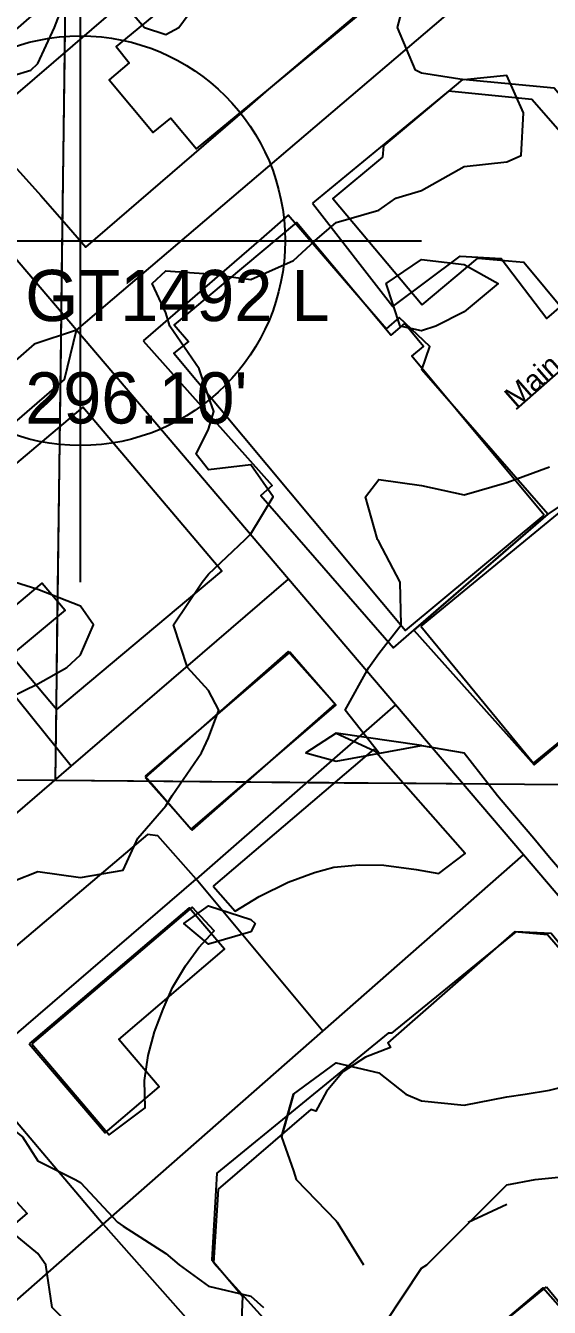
# Model space of a CAD drawing. Header units: metres. Extents: x 5999505 to 6749006, y 1851910 to 2460485.
# Drawn here: x 6331298 to 6331667, y 2151603 to 2152505 of the extents above; entities that cross this region are included whole.
import ezdxf

# ---------------------------------------------------------------- set-up
doc = ezdxf.new("R2010")
doc.units = ezdxf.units.M
for name, color, linetype in [('ADJOINING_PARCELS', 241, 'Continuous'), ('BM_LABELS', 2, 'Continuous'), ('BUILDINGS', 9, 'Continuous'), ('CL_LOCAL', 4, 'Continuous'), ('CL_MAJOR', 2, 'Continuous'), ('CONTOUR_1FT', 251, 'Continuous'), ('CONTOUR_INDEX', 150, 'Continuous'), ('PLSS_QQ', 8, 'Continuous'), ('PLSS_QQ_3D', 7, 'Continuous'), ('PLSS_SECTION', 7, 'Continuous'), ('PLSS_SECTION_3D', 7, 'Continuous'), ('ROAD_LABELS', 3, 'Continuous')]:
    doc.layers.add(name, color=color, linetype=linetype)

msp = doc.modelspace()

# ---------------------------------------------------------------- linework, layer by layer
at = {"layer": 'ADJOINING_PARCELS'}
msp.add_lwpolyline([(6331371.1293, 2152570.9249), (6331355.9352, 2152558.3067), (6331243.0464, 2152459.8385), (6331259.5958, 2152441.1352), (6331275.9987, 2152422.4331), (6331292.4017, 2152403.731), (6331308.9526, 2152385.2098), (6331325.3556, 2152366.5077), (6331340.742, 2152348.9062), (6331454.211, 2152446.6419), (6331469.2616, 2152459.6254), (6331582.8657, 2152556.0862), (6331566.1741, 2152575.3366), (6331549.7711, 2152594.0385), (6331533.3696, 2152612.9225), (6331516.9666, 2152631.6244), (6331500.7101, 2152650.3252), (6331484.3087, 2152669.2091), (6331371.1293, 2152570.9249)], close=True, dxfattribs=at)
at = {"layer": 'BUILDINGS'}
for points in [[(6331579.305, 2152550.6542), (6331551.1602, 2152584.7433), (6331556.4671, 2152588.7047), (6331522.2258, 2152629.761), (6331514.5541, 2152623.2704), (6331524.708, 2152610.8089), (6331438.8566, 2152539.7885), (6331432.1829, 2152547.8527), (6331361.9677, 2152489.8113), (6331371.2515, 2152478.449), (6331357.0889, 2152466.5505), (6331388.1398, 2152429.5249), (6331400.5295, 2152439.6176), (6331418.5203, 2152417.99), (6331579.305, 2152550.6542)], [(6331577.3225, 2152308.1969), (6331616.5636, 2152341.0069), (6331648.7737, 2152338.195), (6331678.955, 2152302.2691), (6331752.42, 2152363.5614), (6331670.2871, 2152460.7122), (6331605.577, 2152466.7023), (6331550.1076, 2152420.1903), (6331549.4561, 2152412.186), (6331514.347, 2152382.9831), (6331577.3225, 2152308.1969)], [(6331500.1374, 2152379.677), (6331556.7722, 2152307.0907), (6331603.9749, 2152342.4204), (6331632.9422, 2152340.8002), (6331665.0065, 2152298.6331), (6331735.8631, 2152359.8739), (6331654.5436, 2152452.5764), (6331595.9577, 2152458.5529), (6331500.1374, 2152379.677)], [(6331381.0213, 2152282.9704), (6331471.7899, 2152181.2335), (6331463.7031, 2152174.1638), (6331557.0959, 2152067.1631), (6331571.4387, 2152079.57), (6331665.7576, 2152161.0797), (6331577.0967, 2152262.6531), (6331582.7093, 2152278.9177), (6331561.0163, 2152299.3376), (6331551.927, 2152291.5115), (6331483.0732, 2152371.2972), (6331464.0369, 2152354.6691), (6331381.0213, 2152282.9704)], [(6331663.1441, 2152160.4093), (6331569.9956, 2152272.2135), (6331578.2565, 2152279.0634), (6331564.909, 2152295.1918), (6331555.1712, 2152286.8977), (6331489.0083, 2152366.0788), (6331402.857, 2152294.3329), (6331413.017, 2152282.5994), (6331402.6932, 2152274.3101), (6331565.4878, 2152079.291), (6331663.1441, 2152160.4093)], [(6331288.1381, 2152061.9002), (6331320.3524, 2152023.7728), (6331436.3104, 2152121.1239), (6331338.5013, 2152236.2436), (6331222.5405, 2152138.5288), (6331271.5884, 2152080.6035), (6331309.9451, 2152112.6921), (6331326.1988, 2152093.6272), (6331288.1381, 2152061.9002)], [(6331571.4387, 2152079.57), (6331656.2294, 2151984.8365), (6331759.0276, 2152071.2286), (6331672.8892, 2152166.0093), (6331665.7576, 2152161.0797), (6331571.4387, 2152079.57)], [(6331576.3561, 2152082.4788), (6331655.5656, 2151986.0797), (6331755.865, 2152067.905), (6331676.3623, 2152164.3061), (6331576.3561, 2152082.4788)], [(6331382.3767, 2151975.9355), (6331415.4793, 2151938.8931), (6331516.1292, 2152027.632), (6331483.0266, 2152064.6743), (6331382.3767, 2151975.9355)], [(6331382.444, 2151976.9907), (6331414.8107, 2151939.5539), (6331516.5026, 2152026.7188), (6331484.1651, 2152064.1553), (6331382.444, 2151976.9907)], [(6331430.336, 2151899.488), (6331445.7813, 2151881.886), (6331462.6281, 2151892.3064), (6331483.1345, 2151902.3327), (6331501.5923, 2151909.0991), (6331515.104, 2151913.0298), (6331533.0791, 2151914.5212), (6331550.2496, 2151914.3808), (6331573.0815, 2151911.3543), (6331588.9982, 2151908.3844), (6331607.4865, 2151922.4685), (6331543.1194, 2151995.6276), (6331430.336, 2151899.488)], [(6331300.8465, 2151788.7405), (6331354.2517, 2151726.0467), (6331392.3188, 2151758.5018), (6331363.8744, 2151791.8653), (6331438.2383, 2151855.3339), (6331413.2744, 2151884.3), (6331300.8465, 2151788.7405)], [(6331302.6916, 2151788.6162), (6331357.201, 2151724.7847), (6331382.4987, 2151743.7644), (6331382.0688, 2151762.8454), (6331384.5571, 2151780.4462), (6331389.0314, 2151797.2298), (6331395.0505, 2151813.0178), (6331401.651, 2151828.2185), (6331410.8317, 2151843.6165), (6331420.1671, 2151856.4284), (6331431.0761, 2151868.1715), (6331415.4759, 2151884.7553), (6331302.6916, 2151788.6162)], [(6331664.8639, 2151617.9248), (6331791.9501, 2151463.2471), (6331913.7869, 2151562.7366), (6331914.4829, 2151576.2016), (6331900.5548, 2151593.0627), (6331908.2267, 2151599.5534), (6331923.0249, 2151581.593), (6331954.8847, 2151607.5462), (6331955.5837, 2151621.3753), (6331862.7311, 2151733.9042), (6331811.3986, 2151691.7268), (6331668.0653, 2151866.1972), (6331643.168, 2151867.4929), (6331555.8466, 2151796.1201), (6331553.5024, 2151796.1393), (6331432.8464, 2151697.7339), (6331429.4189, 2151636.9616), (6331450.8936, 2151611.3007), (6331450.1676, 2151594.1951), (6331501.2353, 2151532.2489), (6331521.1515, 2151530.9938), (6331536.2395, 2151512.6667), (6331664.8639, 2151617.9248)], [(6331430.515, 2151634.841), (6331469.6616, 2151591.4872), (6331472.6013, 2151592.6281), (6331479.7518, 2151574.7664), (6331490.0291, 2151559.4277), (6331504.2618, 2151547.5881), (6331517.9758, 2151540.4129), (6331516.5683, 2151536.7108), (6331538.5789, 2151512.065), (6331662.4251, 2151617.1073), (6331797.553, 2151463.9659), (6331915.4912, 2151566.9095), (6331914.9786, 2151575.9063), (6331665.4503, 2151865.3448), (6331642.289, 2151867.5001), (6331553.2127, 2151789.3699), (6331554.9437, 2151786.0426), (6331537.424, 2151779.3413), (6331521.6043, 2151769.0946), (6331510.0926, 2151755.3175), (6331502.5055, 2151741.2899), (6331498.9988, 2151742.4836), (6331433.692, 2151686.4771), (6331430.515, 2151634.841)], [(6330972.2798, 2151557.9149), (6331055.5934, 2151461.7718), (6331299.3724, 2151669.5183), (6331214.4506, 2151762.5428), (6330972.2798, 2151557.9149)]]:
    msp.add_lwpolyline(points, close=True, dxfattribs=at)
at = {"layer": 'CL_LOCAL'}
for points in [[(6331234.3235, 2152407.3012), (6331414.9549, 2152562.411)], [(6331800.8482, 2152373.1778), (6331643.5048, 2152234.9138)], [(6331812.9604, 2151728.6675), (6331648.5334, 2151921.6233), (6331558.5857, 2152027.1756), (6331483.3544, 2152115.4964), (6331334.2275, 2152290.4892)], [(6331330.2822, 2151983.8982), (6331199.2223, 2152146.5474)], [(6331185.4128, 2151859.3695), (6331330.2822, 2151983.8982), (6331483.3544, 2152115.4964)], [(6331558.5857, 2152027.1756), (6331418.3328, 2151904.4283)], [(6331418.3328, 2151904.4283), (6331391.302, 2151935.0497), (6331384.0717, 2151935.9827), (6331280.3803, 2151848.0701)], [(6331352.8483, 2151661.9811), (6331507.3326, 2151797.6455), (6331648.5334, 2151921.6233)], [(6331261.4533, 2151769.6942), (6331418.3328, 2151904.4283)], [(6331507.3326, 2151797.6455), (6331418.3328, 2151904.4283)]]:
    msp.add_lwpolyline(points, dxfattribs=at)
at = {"layer": 'CL_MAJOR'}
for points in [[(6331334.2275, 2152290.4892), (6331234.3235, 2152407.3012), (6331190.5251, 2152458.5211), (6331177.2898, 2152473.9934), (6331043.6315, 2152630.257), (6331022.5021, 2152655.0052), (6330913.8933, 2152781.9746), (6330845.6871, 2152861.7566), (6330737.4865, 2152988.2864), (6330718.8242, 2153010.102)], [(6331334.2275, 2152290.4892), (6331617.715, 2152532.0272), (6331642.2074, 2152552.9797), (6331666.2905, 2152574.0448), (6331917.6059, 2152794.9874), (6331942.3682, 2152816.7389)], [(6331334.2275, 2152290.4892), (6331304.4344, 2152280.7211), (6331057.728, 2152065.535), (6331053.0058, 2152061.4232), (6331027.2693, 2152038.9523)], [(6331047.6481, 2152015.521), (6331073.7072, 2152038.0257), (6331199.2223, 2152146.5474), (6331325.5629, 2152255.7911), (6331334.2275, 2152290.4892)], [(6331047.6481, 2152015.521), (6331065.9357, 2151994.364), (6331185.4128, 2151859.3695), (6331261.4533, 2151769.6942), (6331352.8483, 2151661.9811)], [(6330447.9909, 2150867.4915), (6330469.9516, 2150886.7526), (6330602.1592, 2151002.8622), (6330752.3706, 2151134.7348), (6330904.7354, 2151268.52), (6331001.1949, 2151353.2138), (6331056.7445, 2151401.9814), (6331352.8483, 2151661.9811)], [(6331352.8483, 2151661.9811), (6331633.7969, 2151344.8319), (6331667.8852, 2151306.3619)]]:
    msp.add_lwpolyline(points, dxfattribs=at)
at = {"layer": 'CONTOUR_1FT'}
for points, elevation in [([(6331276.8765, 2152465.7024), (6331301.8765, 2152473.3947), (6331306.8765, 2152478.0101), (6331318.6622, 2152503.3947), (6331330.1265, 2152533.3947)], 293), ([(6331290.2098, 2151903.3947), (6331306.8765, 2151909.9164), (6331336.8765, 2151905.7024), (6331366.8765, 2151910.8947), (6331377.3416, 2151933.3947), (6331396.8765, 2151956.0974), (6331401.3027, 2151963.3947), (6331422.1396, 2151993.3947), (6331426.8765, 2152003.7793), (6331434.2678, 2152023.3947), (6331426.8765, 2152037.1785), (6331412.2423, 2152053.3947), (6331402.432, 2152083.3947), (6331422.5907, 2152113.3947), (6331426.8765, 2152119.0197), (6331452.8765, 2152143.3947), (6331456.8765, 2152147.2656), (6331472.4534, 2152173.3947), (6331456.8765, 2152195.8947), (6331426.8765, 2152192.3947), (6331418.1922, 2152203.3947), (6331426.8765, 2152220.7631), (6331430.8109, 2152233.3947), (6331426.8765, 2152243.8295), (6331420.3547, 2152263.3947), (6331399.8765, 2152293.3947), (6331396.8765, 2152302.6254), (6331387.2336, 2152323.3947), (6331396.8765, 2152332.1044), (6331426.8765, 2152330.1447), (6331456.8765, 2152326.1219), (6331486.8765, 2152339.5485), (6331501.8765, 2152353.3947), (6331516.8765, 2152366.2518), (6331546.8765, 2152374.8232), (6331558.8765, 2152383.3947), (6331576.8765, 2152388.6888), (6331606.8765, 2152405.6169), (6331636.8765, 2152408.7793), (6331646.8765, 2152413.3947), (6331648.5431, 2152443.3947), (6331636.8765, 2152469.6447), (6331606.8765, 2152466.4716), (6331576.8765, 2152471.2518), (6331572.5907, 2152473.3947), (6331560.0765, 2152503.3947), (6331567.8765, 2152533.3947)], 292), ([(6331366.8765, 2152520.5375), (6331381.8765, 2152503.3947), (6331396.8765, 2152498.3947), (6331406.1072, 2152503.3947), (6331426.8765, 2152531.8157)], 293), ([(6331586.8765, 2152293.3947), (6331576.8765, 2152289.9331), (6331561.8765, 2152293.3947), (6331551.8765, 2152323.3947), (6331576.8765, 2152340.0613), (6331606.8765, 2152336.728), (6331630.8765, 2152323.3947), (6331606.8765, 2152303.3947), (6331586.8765, 2152293.3947)], 292), ([(6331366.8765, 2152233.3947), (6331366.8765, 2152233.3947), (6331366.8765, 2152233.3947), (6331366.8765, 2152233.3947), (6331366.8765, 2152233.3947)], 293), ([(6331516.8765, 2152007.031), (6331495.4479, 2151993.3947), (6331516.8765, 2151987.3947), (6331576.8765, 2151998.5375), (6331516.8765, 2152007.031), (6331546.8765, 2151993.3947), (6331523.0834, 2152023.3947), (6331539.8176, 2152053.3947), (6331546.8765, 2152063.1244), (6331562.5015, 2152083.3947), (6331561.8765, 2152113.3947), (6331546.8765, 2152141.8947), (6331545.9674, 2152143.3947), (6331537.5015, 2152173.3947), (6331546.8765, 2152185.3947), (6331576.8765, 2152181.2518), (6331606.8765, 2152174.699), (6331636.8765, 2152183.3947), (6331666.8765, 2152194.3947)], 291), ([(6331276.8765, 2152027.3947), (6331306.8765, 2152041.8562), (6331327.331, 2152053.3947), (6331336.8765, 2152062.1447), (6331346.1492, 2152083.3947), (6331336.8765, 2152096.4716), (6331306.8765, 2152108.1006), (6331290.5128, 2152113.3947)], 293), ([(6331576.8765, 2151998.5375), (6331606.8765, 2151993.3947), (6331606.8765, 2151993.3947), (6331630.3547, 2151963.3947), (6331636.8765, 2151955.4999), (6331655.9674, 2151933.3947), (6331666.8765, 2151920.0613), (6331681.1622, 2151903.3947), (6331696.8765, 2151893.9661), (6331726.8765, 2151890.7631), (6331756.8765, 2151891.3947), (6331786.8765, 2151886.5947), (6331816.8765, 2151881.7668), (6331836.8765, 2151873.3947), (6331846.8765, 2151859.5485)], 291), ([(6331456.8765, 2151867.3947), (6331426.8765, 2151858.8492), (6331409.7336, 2151873.3947), (6331426.8765, 2151885.7024), (6331456.8765, 2151876.2072), (6331459.7797, 2151873.3947), (6331456.8765, 2151867.3947)], 292), ([(6331486.8765, 2151753.3947), (6331478.305, 2151723.3947), (6331486.8765, 2151753.3947), (6331516.8765, 2151775.3178), (6331546.8765, 2151768.3947), (6331565.7653, 2151753.3947), (6331576.8765, 2151748.6328), (6331606.8765, 2151745.6361), (6331636.8765, 2151751.5579), (6331649.7336, 2151753.3947), (6331666.8765, 2151756.2518), (6331696.8765, 2151763.7072), (6331726.8765, 2151778.5298), (6331756.8765, 2151779.3947)], 291), ([(6331366.8765, 2151572.5839), (6331365.5721, 2151573.3947), (6331336.8765, 2151583.3947), (6331316.8765, 2151603.3947), (6331312.5015, 2151633.3947), (6331306.8765, 2151641.2208), (6331280.0343, 2151663.3947), (6331276.8765, 2151665.4636), (6331246.8765, 2151692.663), (6331246.2765, 2151693.3947), (6331246.8765, 2151703.3947), (6331250.2098, 2151723.3947), (6331276.8765, 2151737.9401), (6331296.0765, 2151723.3947), (6331306.8765, 2151706.5197), (6331333.1265, 2151693.3947), (6331336.8765, 2151691.2518), (6331362.8765, 2151663.3947), (6331366.8765, 2151660.5375), (6331396.8765, 2151641.2208), (6331406.3501, 2151633.3947), (6331426.8765, 2151618.3947), (6331456.8765, 2151611.3359), (6331465.5861, 2151603.3947)], 292), ([(6331478.305, 2151723.3947), (6331486.8765, 2151699.3947), (6331488.7515, 2151693.3947), (6331516.8765, 2151664.3624), (6331517.5907, 2151663.3947), (6331535.9674, 2151633.3947)], 291), ([(6331609.6037, 2151663.3947), (6331636.8765, 2151675.8947)], 290)]:
    msp.add_lwpolyline(points, dxfattribs=dict(at, elevation=elevation))
at = {"layer": 'CONTOUR_INDEX', "elevation": 290}
msp.add_lwpolyline([(6331538.5431, 2151573.3947), (6331576.8765, 2151630.8947), (6331580.6265, 2151633.3947), (6331636.8765, 2151689.6447), (6331656.8765, 2151693.3947), (6331696.8765, 2151697.2042), (6331756.8765, 2151715.7024), (6331804.2958, 2151753.3947), (6331816.8765, 2151763.9352), (6331876.8765, 2151778.3947), (6331936.8765, 2151753.3947), (6331996.8765, 2151763.1621), (6331876.8765, 2151747.0117), (6331996.8765, 2151745.1594), (6332000.0583, 2151753.3947), (6331996.8765, 2151763.1621)], dxfattribs=at)
at = {"layer": 'IMG_ALIGN_NEAR'}
for p, q in [((6331336.8765, 2152113.3947, 275.3327), (6331336.8765, 2152593.3947, 275.3327)), ((6331096.8765, 2152353.3947, 275.3327), (6331576.8765, 2152353.3947, 275.3327))]:
    msp.add_line(p, q, dxfattribs=at)
msp.add_circle((6331336.8765, 2152353.3947, 275.3327), 144, dxfattribs=at)
at = {"layer": 'PLSS_QQ'}
msp.add_lwpolyline([(6331319.2925, 2151974.0345), (6331319.2938, 2151974.1309), (6331336.2617, 2153294.9762), (6330017.0535, 2153306.4495), (6329999.5734, 2151985.2901), (6331319.2925, 2151974.0345)], dxfattribs=at)
at = {"layer": 'PLSS_QQ_3D'}
for p, q in [((6331325.8199, 2152482.1483, 292.6201), (6331326.4725, 2152532.9501, 293.043)), ((6331325.1673, 2152431.3466, 292.5234), (6331325.8199, 2152482.1483, 292.6201)), ((6331324.5147, 2152380.5449, 292.4188), (6331325.1673, 2152431.3466, 292.5234)), ((6331323.8621, 2152329.7431, 292.5042), (6331324.5147, 2152380.5449, 292.4188)), ((6331323.2095, 2152278.9414, 292.789), (6331323.8621, 2152329.7431, 292.5042)), ((6331322.5569, 2152228.1396, 292.8645), (6331323.2095, 2152278.9414, 292.789)), ((6331321.9042, 2152177.3379, 292.3587), (6331322.5569, 2152228.1396, 292.8645)), ((6331321.2516, 2152126.5362, 292.7683), (6331321.9042, 2152177.3379, 292.3587)), ((6331320.599, 2152075.7344, 292.7751), (6331321.2516, 2152126.5362, 292.7683)), ((6331319.9464, 2152024.9327, 292.6601), (6331320.599, 2152075.7344, 292.7751)), ((6331319.2938, 2151974.1309, 292.429), (6331319.9464, 2152024.9327, 292.6601)), ((6331268.5341, 2151974.4674, 292.3772), (6331319.2925, 2151974.0345, 292.4281)), ((6331319.2925, 2151974.0345, 292.4281), (6331319.2938, 2151974.1309, 292.429)), ((6331319.2925, 2151974.0345, 292.4281), (6331319.2925, 2151974.0345, 292.4281))]:
    msp.add_line(p, q, dxfattribs=at)
at = {"layer": 'PLSS_SECTION'}
msp.add_lwpolyline([(6335278.4375, 2151940.6487), (6335293.1053, 2153260.7211), (6335307.7662, 2154580.7849), (6335327.4353, 2155906.4419), (6335347.0034, 2157225.497), (6334025.9094, 2157232.3889), (6332704.8236, 2157239.3527), (6331383.7289, 2157246.3684), (6330062.6349, 2157253.4565), (6330048.6868, 2155948.1216), (6330034.5253, 2154627.6003), (6330017.0535, 2153306.4495), (6329999.5734, 2151985.2901), (6331319.2925, 2151974.0345), (6332639.0048, 2151962.8406), (6333958.7248, 2151951.7188), (6335278.4375, 2151940.6487)], dxfattribs=at)
msp.add_lwpolyline([(6335278.4375, 2151940.6487), (6335293.1053, 2153260.7211), (6335307.7662, 2154580.7849), (6335327.4353, 2155906.4419), (6335347.0034, 2157225.497), (6334025.9094, 2157232.3889), (6332704.8236, 2157239.3527), (6331383.7289, 2157246.3684), (6330062.6349, 2157253.4565), (6330048.6868, 2155948.1216), (6330034.5253, 2154627.6003), (6330017.0535, 2153306.4495), (6329999.5734, 2151985.2901), (6331319.2925, 2151974.0345), (6332639.0048, 2151962.8406), (6333958.7248, 2151951.7188), (6335278.4375, 2151940.6487)], dxfattribs=at)
at = {"layer": 'PLSS_SECTION_3D'}
for p, q in [((6331268.5341, 2151974.4674, 292.3772), (6331319.2925, 2151974.0345, 292.4281)), ((6331319.2925, 2151974.0345, 292.4281), (6331319.2925, 2151974.0345, 292.4281)), ((6331319.2925, 2151974.0345, 292.4281), (6331370.0507, 2151973.604, 292.1389)), ((6331370.0507, 2151973.604, 292.1389), (6331420.8088, 2151973.1734, 291.6176)), ((6331420.8088, 2151973.1734, 291.6176), (6331471.567, 2151972.7429, 291.2353)), ((6331471.567, 2151972.7429, 291.2353), (6331522.3252, 2151972.3124, 291.2354)), ((6331522.3252, 2151972.3124, 291.2354), (6331573.0833, 2151971.8818, 291.27)), ((6331573.0833, 2151971.8818, 291.27), (6331623.8415, 2151971.4513, 290.9826)), ((6331623.8415, 2151971.4513, 290.9826), (6331674.5997, 2151971.0207, 290.6127))]:
    msp.add_line(p, q, dxfattribs=at)

# ---------------------------------------------------------------- texts
at = {"layer": 'BM_LABELS'}
for s, p in [('GT1492 L', (6331298.0153, 2152296.8619, 296.1)), ("296.10'", (6331298.0153, 2152224.8619, 296.1))]:
    msp.add_text(s, height=36, dxfattribs=at).set_placement(p)
at = {"layer": 'ROAD_LABELS'}
msp.add_text('Main Street', height=15, rotation=41.3071, dxfattribs=at).set_placement((6331643.5048, 2152234.9138))

doc.saveas('drawing.dxf')
